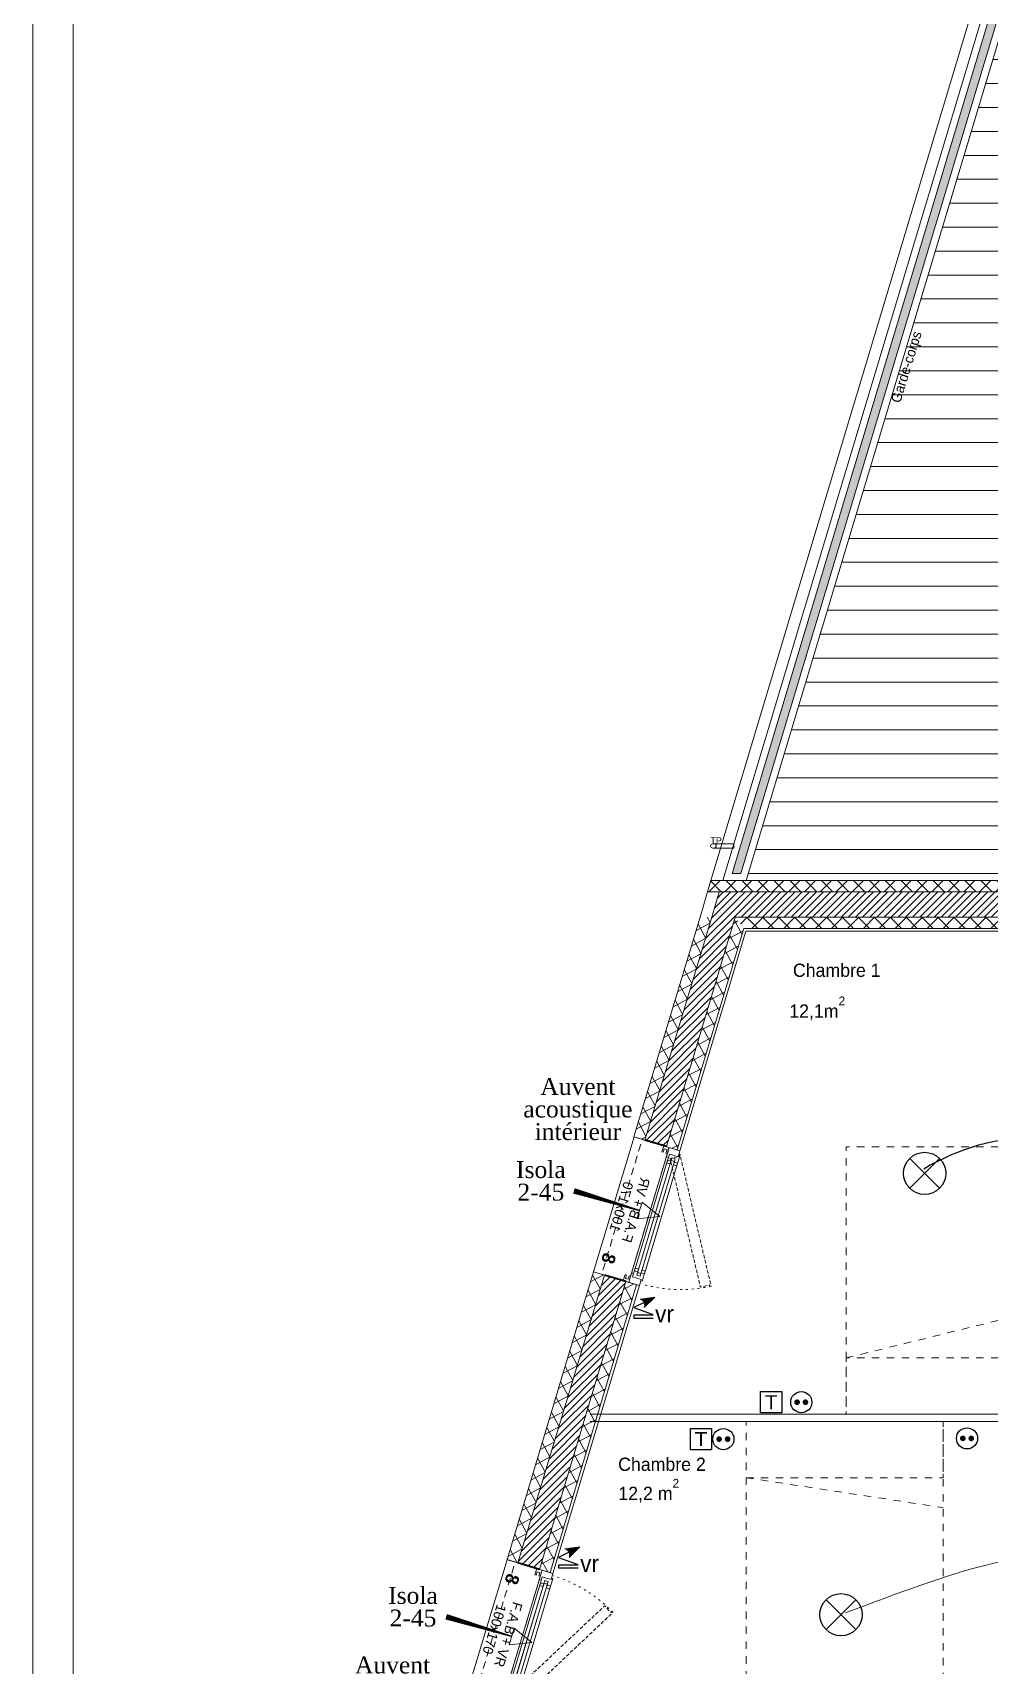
# Model space of a CAD drawing. Header units: centimetres. Extents: x 2666 to 9670, y 1889 to 5633.
# Drawn here: x 2666 to 3346, y 2993 to 4153 of the extents above; entities that cross this region are included whole.
import ezdxf

# ---------------------------------------------------------------- set-up
doc = ezdxf.new("R2010")
doc.units = ezdxf.units.CM
doc.header["$LTSCALE"] = 12.7
for name, pattern in [('Style de ligne -11', [0.694444, 0.41656, -0.277884]), ('Style de ligne -12', [0.328084, 0.109361, -0.218723]), ('Style de ligne -13', [0.295276, 0.19685, -0.098425]), ('VW-01', [0.83312, 0.41656, -0.41656])]:
    doc.linetypes.add(name, pattern=pattern)
doc.layers.get('0').update_dxf_attribs({"lineweight": 5})
for name, color, linetype, lineweight in [('B amÈnagement intÈrieur', 7, 'Continuous', 5), ('B aménagement intérieur', 7, 'Continuous', 5), ('B GÈnÈral', 7, 'Continuous', 5), ('B Général', 7, 'Continuous', 5), ('C ANNOTATIONS-prestations', 7, 'Continuous', 5), ('C ANNOTATIONS-texte', 7, 'Continuous', 5), ('C ANNOTATIONS-texte surfaces', 7, 'Continuous', 5), ('prlm-ELEC-CFA', 1, 'Continuous', 25), ('prlm-ELEC-CFO', 1, 'Continuous', 25), ('prlm-ZCARTOUCHE', 181, 'Continuous', 13)]:
    doc.layers.add(name, color=color, linetype=linetype, lineweight=lineweight)
doc.layers.add('prlm-VMC', color=93, linetype='Continuous')
doc.styles.add('Eurostile', font='')
doc.styles.add('Eurostile (bold)', font='')
doc.styles.add('prlm-elec-cfo', font='comic.ttf', dxfattribs={"height": 12})
doc.styles.add('prlm-vmc', font='pala.ttf', dxfattribs={"height": 14})
doc.styles.get('Eurostile').set_extended_font_data('Eurostile')
doc.styles.get('Eurostile (bold)').set_extended_font_data('Eurostile', bold=True)
pattern_1 = [(-61.70865, (0, 0), (7.044391, 3.791642), []), (28.29135, (0, 0), (3.791642, -7.044391), [])]
pattern_2 = [(45, (0, 0), (2.4253472, -2.6458333), [])]

# ---------------------------------------------------------------- blocks, each defined once
blk = doc.blocks.new('TP')
at = {"linetype": 'Continuous', "lineweight": 5, "flags": 128}
blk.add_lwpolyline([(-6.7, -5, -1), (-6.7, -2), (8.3, -2), (8.3, -5)], format="xyb", close=True, dxfattribs=at)
at = {"linetype": 'Continuous', "lineweight": 5}
blk.add_arc((-5.7, -3.5), 1.5, 270, 90, dxfattribs=at)
at = {"insert": (-8.3, -2), "char_height": 4.71, "attachment_point": 7, "line_spacing_factor": 0.894142, "style": 'Eurostile'}
blk.add_mtext('TP', dxfattribs=at)
blk = doc.blocks.new('F 100x170 (allège pleine + VR')
at = {"layer": 'B Général', "color": 7, "linetype": 'Continuous', "lineweight": 35}
for p, q in [((-50, 7), (-50, -9)), ((50, 7), (50, -9))]:
    blk.add_line(p, q, dxfattribs=at)
at = {"layer": 'B Général'}
blk.add_line((45, 9), (-45, 9), dxfattribs=at)
at = {"layer": 'B Général', "color": 7, "linetype": 'Style de ligne -13', "lineweight": 5, "flags": 128}
blk.add_lwpolyline([(-35.7, 65.8), (-36.2, 65), (-35.3, 64.5), (-38.6, 58.8), (42.6, 11.9), (45.9, 17.6), (46.8, 17.1), (47.2, 17.9)], close=True, dxfattribs=at)
at = {"layer": 'B Général', "lineweight": 5, "flags": 128}
for points in [[(-43, 10.5), (-43, 9), (-50, 9), (-50, 17), (-45.5, 17), (-45.5, 10.5)], [(-43.5, 15.5), (43.5, 15.5), (43.5, 13), (-43.5, 13)], [(-41, 18), (41, 18), (41, 15.5), (-41, 15.5)], [(-41, 13), (41, 13), (41, 10.5), (-41, 10.5)], [(43, 10.5), (43, 9), (50, 9), (50, 17), (45.5, 17), (45.5, 10.5)], [(-50, 9), (-50, 5), (-45.5, 5), (-45.5, 6), (-48, 6), (-48, 8), (-45.5, 8), (-45.5, 9)], [(50, 9), (50, 5), (45.5, 5), (45.5, 6), (48, 6), (48, 8), (45.5, 8), (45.5, 9)]]:
    blk.add_lwpolyline(points, close=True, dxfattribs=at)
at = {"layer": 'B Général', "color": 7, "linetype": 'Continuous', "lineweight": 5, "flags": 128}
for points in [[(-39, 15.5), (-41.5, 15.5), (-41.5, 13), (-39, 13), (-39, 10.5), (-45.5, 10.5), (-45.5, 17), (-46.5, 17), (-46.5, 18), (-39, 18)], [(39, 15.5), (41.5, 15.5), (41.5, 13), (39, 13), (39, 10.5), (45.5, 10.5), (45.5, 17), (46.5, 17), (46.5, 18), (39, 18)]]:
    blk.add_lwpolyline(points, close=True, dxfattribs=at)
at = {"layer": 'B Général', "color": 7, "linetype": 'Style de ligne -11', "lineweight": 5, "flags": 128}
blk.add_lwpolyline([(-50, 9), (50, 9), (50, -11), (-50, -11)], close=True, dxfattribs=at)
at = {"layer": 'B Général', "lineweight": 13, "flags": 128}
blk.add_lwpolyline([(-50, -9), (-50, -17), (50, -17), (50, -9)], dxfattribs=at)
at = {"layer": 'B Général'}
blk.add_circle((47, 17.5), 0.5, dxfattribs=at)
at = {"layer": 'B Général', "color": 7, "linetype": 'Style de ligne -12', "lineweight": 5}
blk.add_arc((49, 17.5), 97.5, 150.2938, 179.7062, dxfattribs=at)
at = {"layer": 'B Général', "color": 7, "insert": (-23.1, 2.7), "char_height": 7.06, "attachment_point": 1, "line_spacing_factor": 0.894142, "style": 'Eurostile'}
blk.add_mtext('F.A.B + VR', dxfattribs=at)
at = {"layer": 'C ANNOTATIONS-prestations', "rotation": 360, "line_spacing_factor": 0.894142}
for s, insert, char_height, attachment_point, style in [('8', (-41.3, -4.8), 9.41, 1, 'Eurostile (bold)'), ('100x170', (0, -7.8), 7.06, 2, 'Eurostile')]:
    blk.add_mtext(s, dxfattribs=dict(at, insert=insert, char_height=char_height, attachment_point=attachment_point, style=style))
blk = doc.blocks.new('xi.EA')
at = {"layer": 'prlm-VMC', "color": 0, "linetype": 'ByBlock', "lineweight": 5, "flags": 128}
blk.add_lwpolyline([(-6.2, -15), (6.2, -15), (0, 0)], close=True, dxfattribs=at)
at = {"layer": 'prlm-VMC', "color": 0, "linetype": 'ByBlock', "lineweight": -2, "flags": 128}
blk.add_lwpolyline([(0, -15, 1, 4, 0), (0, -63.6, 1, 1, 0)], format="xyseb", dxfattribs=at)
at = {"layer": 'prlm-VMC', "color": 0, "linetype": 'ByBlock', "lineweight": 5}
blk.add_solid([(0, 0), (6.2, -15), (-6.2, -15), (0, 0)], dxfattribs=at)
blk = doc.blocks.new('xi.PTCE')
at = {"layer": 'prlm-ELEC-CFO', "color": 0}
for points in [[(-10.6, 10.6), (10.6, -10.6)], [(10.6, 10.6), (-10.6, -10.6)]]:
    blk.add_lwpolyline(points, dxfattribs=at)
at = {"layer": 'prlm-ELEC-CFO', "color": 0, "linetype": 'ByBlock'}
blk.add_circle((0, 0), 15, dxfattribs=at)
blk = doc.blocks.new('xi.PC')
at = {"color": 0, "lineweight": 5}
blk.add_wipeout([(-7.5, -7.5), (7.5, -7.5), (7.5, 7.5), (-7.5, 7.5)], dxfattribs=at).dxf.layer = 'prlm-ELEC-CFO'
at = {"layer": 'prlm-ELEC-CFO', "color": 0, "linetype": 'ByBlock', "lineweight": 5, "const_width": 2}
for points in [[(-4, 0, 1), (-2, 0, 1)], [(2, 0, 1), (4, 0, 1)]]:
    blk.add_lwpolyline(points, format="xyb", close=True, dxfattribs=at)
at = {"layer": 'prlm-ELEC-CFO', "color": 0, "linetype": 'ByBlock', "lineweight": -2}
blk.add_circle((0, 0), 7.5, dxfattribs=at)
blk = doc.blocks.new('xi.TEL')
at = {"layer": 'prlm-ELEC-CFA', "color": 0, "linetype": 'ByBlock', "lineweight": -2, "flags": 128}
blk.add_lwpolyline([(-7.5, 7.5), (7.5, 7.5), (7.5, -7.5), (-7.5, -7.5)], close=True, dxfattribs=at)
at = {"layer": 'prlm-ELEC-CFA', "color": 0, "linetype": 'ByBlock', "insert": (0, 0), "char_height": 10, "width": 11.36, "attachment_point": 5}
blk.add_mtext('{\\fVerdana|b0|i0|c0|p34;T}', dxfattribs=at)
blk = doc.blocks.new('xi.VR')
at = {"layer": 'prlm-ELEC-CFO', "lineweight": 5}
blk.add_hatch(color=0, dxfattribs=at).paths.add_polyline_path([(-3, 6), (-0.1, 3.7), (0, 0), (7.5, 7.5)])
at = {"layer": 'prlm-ELEC-CFO', "color": 0}
for points in [[(1, 4.2), (-7.5, 0), (7.5, -5.5), (-7.5, -5.5), (-7.5, -7.5), (7.5, -7.5)], [(-3, 6), (7.5, 7.5), (0, 0)]]:
    blk.add_lwpolyline(points, dxfattribs=at)
blk = doc.blocks.new('Groupe-21-1')
at = {"layer": 'B Général', "color": 7, "linetype": 'VW-01', "lineweight": 5}
blk.add_line((-444.5, 60.5), (-304.5, 39.2), dxfattribs=at)
at = {"layer": 'B Général', "linetype": 'VW-01', "flags": 128}
for points in [[(-304.5, 100.5), (-444.5, 100.5), (-444.5, -89.5), (-304.5, -89.5)], [(-304.5, 100.5), (-444.5, 100.5), (-444.5, 60.5), (-304.5, 60.5)]]:
    blk.add_lwpolyline(points, close=True, dxfattribs=at)
blk = doc.blocks.new('Groupe-9-1')
at = {"layer": 'B Général', "color": 7, "linetype": 'VW-01', "lineweight": 5}
blk.add_line((70, -115), (-70, -80.4), dxfattribs=at)
at = {"layer": 'B Général', "linetype": 'VW-01', "flags": 128}
for points in [[(-70, 35), (70, 35), (70, -155), (-70, -155)], [(-70, -115), (70, -115), (70, -155), (-70, -155)]]:
    blk.add_lwpolyline(points, close=True, dxfattribs=at)

msp = doc.modelspace()

# ---------------------------------------------------------------- hatches: boundary and pattern name
at = {"layer": 'B amÈnagement intÈrieur', "linetype": 'Continuous', "lineweight": 5, "true_color": 0x444444}
h = msp.add_hatch(dxfattribs=at)
h.set_pattern_fill('H_BARDAGE V 150', color=250, angle=90, style=0, pattern_type=2)
h.set_pattern_definition([(180, (3342.975, 3912.389), (1e-15, 17), [])])
h.paths.add_polyline_path([(3173, 3550.4), (3512.9, 3550.4), (3512.9, 4282.4), (3392.8, 4282.4)])
at = {"layer": 'B GÈnÈral', "linetype": 'Continuous', "lineweight": 0, "true_color": 0xdddddd}
msp.add_hatch(color=254, dxfattribs=at).paths.add_polyline_path([(3163, 3555.4), (3169.3, 3555.4), (3428.4, 4418.5), (3422.1, 4418.5)])
at = {"layer": 'B GÈnÈral', "linetype": 'Continuous', "lineweight": 5, "true_color": 0x808080}
h = msp.add_hatch(dxfattribs=at)
h.set_pattern_fill('02_ISOLANT', color=8, style=0, pattern_type=2)
h.set_pattern_definition([(45, (0, 0), (-5.656854, 5.656854), []), (135, (0, 0), (5.656854, 5.656854), [])])
h.paths.add_polyline_path([(3145.6, 3542.4), (3520.9, 3542.4), (3520.9, 3550.4), (3148, 3550.4)])
at = {"layer": 'B GÈnÈral', "linetype": 'Continuous', "lineweight": 5}
h = msp.add_hatch(dxfattribs=at)
h.set_pattern_fill('50_BETON', style=0, pattern_type=2)
h.set_pattern_definition(pattern_2)
h.paths.add_polyline_path([(3116.3, 3361.5), (3165.2, 3524.4), (3153.9, 3542.4), (3101, 3366.1)])
h = msp.add_hatch(dxfattribs=at)
h.set_pattern_fill('50_BETON', style=0, pattern_type=2)
h.set_pattern_definition(pattern_2)
h.paths.add_polyline_path([(3153.9, 3542.4), (3165.2, 3524.4), (3857.9, 3524.4), (3875.9, 3542.4)])
at = {"layer": 'B GÈnÈral', "linetype": 'Continuous', "lineweight": 5, "true_color": 0x808080}
h = msp.add_hatch(dxfattribs=at)
h.set_pattern_fill('02_ISOLANT', color=8, angle=163.2914, style=0, pattern_type=2)
h.set_pattern_definition([(208.29135, (0, 0), (3.791642, -7.044391), []), (298.29135, (0, 0), (-7.044391, -3.791642), [])])
h.paths.add_polyline_path([(3101, 3366.1), (3148.5, 3524.4), (3140.2, 3524.4), (3093.3, 3368.4)])
h = msp.add_hatch(dxfattribs=at)
h.set_pattern_fill('02_ISOLANT', color=8, angle=163.2914, style=0, pattern_type=2)
h.set_pattern_definition([(208.29135, (0, 0), (3.791642, -7.044391), []), (298.29135, (0, 0), (-7.044391, -3.791642), [])])
h.paths.add_polyline_path([(3124, 3359.2), (3171.2, 3516.4), (3165.2, 3524.4), (3116.3, 3361.5)])
h = msp.add_hatch(dxfattribs=at)
h.set_pattern_fill('02_ISOLANT', color=8, style=0, pattern_type=2)
h.set_pattern_definition([(45, (0, 0), (-5.656854, 5.656854), []), (135, (0, 0), (5.656854, 5.656854), [])])
h.paths.add_polyline_path([(3165.2, 3524.4), (3171.2, 3516.4), (3559.9, 3516.4), (3559.9, 3524.4)])
h = msp.add_hatch(dxfattribs=at)
h.set_pattern_fill('02_ISOLANT', color=8, angle=-106.7086, style=0, pattern_type=2)
h.set_pattern_definition(pattern_1)
h.paths.add_polyline_path([(3072.3, 3270.3), (3064.6, 3272.6), (3003.2, 3068.2), (3010.9, 3065.9)])
at = {"layer": 'B GÈnÈral', "linetype": 'Continuous', "lineweight": 5}
h = msp.add_hatch(dxfattribs=at)
h.set_pattern_fill('50_BETON', style=0, pattern_type=2)
h.set_pattern_definition(pattern_2)
h.paths.add_polyline_path([(3087.6, 3265.7), (3072.3, 3270.3), (3010.9, 3065.9), (3026.2, 3061.3)])
at = {"layer": 'B GÈnÈral', "linetype": 'Continuous', "lineweight": 5, "true_color": 0x808080}
h = msp.add_hatch(dxfattribs=at)
h.set_pattern_fill('02_ISOLANT', color=8, angle=-106.7086, style=0, pattern_type=2)
h.set_pattern_definition(pattern_1)
h.paths.add_polyline_path([(3095.2, 3263.4), (3087.6, 3265.7), (3026.2, 3061.3), (3033.9, 3059)])

# ---------------------------------------------------------------- linework, layer by layer
at = {"layer": 'B aménagement intérieur', "color": 7, "linetype": 'Continuous', "lineweight": 5, "flags": 128}
msp.add_lwpolyline([(3173, 3550.4), (3512.9, 3550.4), (3512.9, 4282.4), (3392.8, 4282.4)], close=True, dxfattribs=at)
at = {"layer": 'B Général', "color": 7, "linetype": 'Continuous', "lineweight": 5}
for p, q in [((3333.9, 4169.8), (3148, 3550.4)), ((3153.9, 3542.4), (3145.6, 3542.4)), ((3875.9, 3542.4), (3153.9, 3542.4)), ((3140.2, 3524.4), (3093.3, 3368.4)), ((3148.5, 3524.4), (3101, 3366.1)), ((3165.2, 3524.4), (3116.3, 3361.5)), ((3171.2, 3516.4), (3124, 3359.2)), ((3171.2, 3516.4), (3124, 3359.2)), ((3172.7, 3514.4), (3125.9, 3358.6)), ((3165.2, 3524.4), (3175.7, 3524.4)), ((3559.9, 3516.4), (3171.2, 3516.4)), ((3559.9, 3514.4), (3172.7, 3514.4)), ((3857.9, 3524.4), (3175.7, 3524.4)), ((3559.9, 3524.4), (3175.7, 3524.4)), ((3064.6, 3272.6), (3003.2, 3068.2)), ((3072.3, 3270.3), (3010.9, 3065.9)), ((3087.6, 3265.7), (3026.2, 3061.3)), ((3095.2, 3263.4), (3033.9, 3059)), ((3095.2, 3263.4), (3033.9, 3059)), ((3097.2, 3262.9), (3035.8, 3058.4)), ((3473.9, 3171.4), (3062.2, 3171.4)), ((3473.9, 3166.4), (3062.2, 3166.4))]:
    msp.add_line(p, q, dxfattribs=at)
at = {"layer": 'B Général', "color": 7, "linetype": 'Continuous', "lineweight": 13}
for p, q in [((3140.2, 3524.4), (3145.6, 3542.4)), ((3140.2, 3524.4), (3093.3, 3368.4)), ((3172.7, 3514.4), (3125.9, 3358.6)), ((3559.9, 3514.4), (3172.7, 3514.4)), ((3559.9, 3524.4), (3175.7, 3524.4)), ((3093.3, 3368.4), (3125.9, 3358.6)), ((3064.6, 3272.6), (3003.2, 3068.2)), ((3064.6, 3272.6), (3097.2, 3262.9)), ((3097.2, 3262.9), (3035.8, 3058.4)), ((3473.9, 3171.4), (3062.2, 3171.4)), ((3473.9, 3166.4), (3062.2, 3166.4)), ((3003.2, 3068.2), (3035.8, 3058.4))]:
    msp.add_line(p, q, dxfattribs=at)
at = {"layer": 'B Général', "color": 7, "linetype": 'Continuous', "lineweight": 18}
for p, q in [((3153.9, 3542.4), (3148.5, 3524.4)), ((3875.9, 3542.4), (3153.9, 3542.4)), ((3148.5, 3524.4), (3101, 3366.1)), ((3165.2, 3524.4), (3116.3, 3361.5)), ((3175.7, 3524.4), (3165.2, 3524.4)), ((3857.9, 3524.4), (3175.7, 3524.4)), ((3072.3, 3270.3), (3010.9, 3065.9)), ((3087.6, 3265.7), (3026.2, 3061.3))]:
    msp.add_line(p, q, dxfattribs=at)
at = {"layer": 'B Général', "color": 154, "linetype": 'VW-01'}
msp.add_line((3383.9, 3361.4), (3243.9, 3361.4), dxfattribs=at)
at = {"layer": 'B Général', "color": 7, "linetype": 'Continuous', "lineweight": 5, "flags": 128}
for points in [[(3156.3, 3550.4), (3173, 3550.4), (3435.1, 4423.5), (3418.4, 4423.5)], [(3163, 3555.4), (3169.3, 3555.4), (3428.4, 4418.5), (3422.1, 4418.5)], [(3145.6, 3542.4), (3520.9, 3542.4), (3520.9, 3550.4), (3148, 3550.4)]]:
    msp.add_lwpolyline(points, close=True, dxfattribs=at)
at = {"layer": 'prlm-ELEC-CFO'}
msp.add_arc((3380.3, 3212.3), 156, 59.495, 121.3724, dxfattribs=at)
at = {"layer": 'prlm-ELEC-CFO', "lineweight": 13}
msp.add_spline([(3371, 2900.3), (3407.4, 3062.2), (3243.6, 3030.5)], degree=3, dxfattribs=at)

# ---------------------------------------------------------------- block references
at = {"layer": 'B Général', "color": 7}
for name, p in [('TP', (3155.9, 3578.5)), ('Groupe-21-1', (3617.4, 3065.9))]:
    msp.add_blockref(name, p, dxfattribs=at)
at = {"layer": 'B Général', "color": 7, "xscale": -1, "rotation": 253.2913508462771}
msp.add_blockref('F 100x170 (allège pleine + VR', (3095.3, 3315.6), dxfattribs=at)
at = {"layer": 'B Général', "extrusion": (0, 0, -1), "zscale": -1}
msp.add_blockref('Groupe-9-1', (-3313.9, 3326.4), dxfattribs=at)
at = {"layer": 'B Général', "color": 7, "rotation": 253.2913508462771}
msp.add_blockref('F 100x170 (allège pleine + VR', (3005.1, 3015.4), dxfattribs=at)
at = {"layer": 'prlm-ELEC-CFA'}
msp.add_blockref('xi.TEL', (3190.7, 3180), dxfattribs=at)
at = {"layer": 'prlm-ELEC-CFO'}
for name, p in [('xi.PTCE', (3299.7, 3342.5)), ('xi.VR', (3100.6, 3247.2)), ('xi.VR', (3047.3, 3069.8)), ('xi.PTCE', (3240.3, 3029.1))]:
    msp.add_blockref(name, p, dxfattribs=at)

# ---------------------------------------------------------------- texts
at = {"layer": 'B Général', "color": 7, "insert": (3275.5, 3891.1), "char_height": 7.059, "attachment_point": 1, "rotation": 72.8416, "line_spacing_factor": 0.894142, "style": 'Eurostile'}
msp.add_mtext('Garde-corps', dxfattribs=at)
at = {"layer": 'C ANNOTATIONS-texte', "color": 7, "char_height": 9.41, "attachment_point": 8, "line_spacing_factor": 0.894142, "style": 'Eurostile'}
for s, insert in [('Chambre 1', (3237.3, 3481.9)), ('Chambre 2', (3113.2, 3131.1))]:
    msp.add_mtext(s, dxfattribs=dict(at, insert=insert))
at = {"layer": 'C ANNOTATIONS-texte surfaces', "color": 7, "char_height": 9.412, "attachment_point": 2, "line_spacing_factor": 0.894142, "style": 'Eurostile'}
for s, insert in [('12,1m{\\H0.6667x;\\S2^ ;}', (3223.4, 3468.1)), ('12,2 m{\\H0.6667x;\\S2^ ;}', (3103.8, 3125.6))]:
    msp.add_mtext(s, dxfattribs=dict(at, insert=insert))
at = {"layer": 'prlm-VMC', "char_height": 12, "width": 20.51, "attachment_point": 5, "line_spacing_factor": 0.8, "style": 'prlm-vmc', "bg_fill": 3, "box_fill_scale": 1.1, "bg_fill_color": 256, "bg_fill_transparency": 0}
for insert in [(3027.2, 3337.1), (2936.4, 3034.7)]:
    msp.add_mtext('Isola\\P2-45', dxfattribs=dict(at, insert=insert))
at = {"layer": 'prlm-VMC', "insert": (2921.9, 2977.3), "char_height": 12, "width": 20.51, "attachment_point": 5, "line_spacing_factor": 0.8, "style": 'prlm-vmc', "bg_fill": 2}
msp.add_mtext('Auvent acoustique intérieur', dxfattribs=at)

# ---------------------------------------------------------------- next in the draw order: block references
at = {"layer": 'prlm-ELEC-CFO'}
for p in [(3212.1, 3180), (3156.8, 3153.8), (3329.8, 3154.3)]:
    msp.add_blockref('xi.PC', p, dxfattribs=at)
at = {"layer": 'prlm-VMC'}
for p, rotation in [((3111.6, 3311.8), 253.2913508462779), ((3020.9, 3009.4), 253.291350846277)]:
    msp.add_blockref('xi.EA', p, dxfattribs=dict(at, rotation=rotation))

# ---------------------------------------------------------------- next in the draw order: texts
at = {"layer": 'prlm-ELEC-CFO', "lineweight": 20, "char_height": 12, "attachment_point": 5, "line_spacing_factor": 0.8, "style": 'prlm-elec-cfo', "bg_fill": 3, "box_fill_scale": 1.1, "bg_fill_color": 256, "bg_fill_transparency": 0}
for insert in [(3115, 3242.8), (3061.8, 3065.5)]:
    msp.add_mtext('vr', dxfattribs=dict(at, insert=insert))
at = {"layer": 'prlm-VMC', "insert": (3053.5, 3388.1), "char_height": 12, "width": 20.51, "attachment_point": 5, "line_spacing_factor": 0.8, "style": 'prlm-vmc', "bg_fill": 2}
msp.add_mtext('Auvent acoustique intérieur', dxfattribs=at)

# ---------------------------------------------------------------- next in the draw order: linework, layer by layer
at = {"layer": 'B Général', "color": 154, "linetype": 'VW-01'}
msp.add_line((3243.9, 3171.4), (3153.9, 3171.4), dxfattribs=at)
at = {"layer": 'prlm-ZCARTOUCHE'}
for points in [[(2666.4, 5632.9), (7917.7, 5632.9), (7917.7, 2421.4), (2666.4, 2421.4)], [(2695.2, 2450.2), (7887.4, 2450.2), (7887.4, 5606.4), (2695.2, 5606.4)]]:
    msp.add_lwpolyline(points, close=True, dxfattribs=at)

# ---------------------------------------------------------------- next in the draw order: block references
at = {"layer": 'prlm-ELEC-CFA'}
msp.add_blockref('xi.TEL', (3140.9, 3153.8), dxfattribs=at)

doc.saveas('drawing.dxf')
